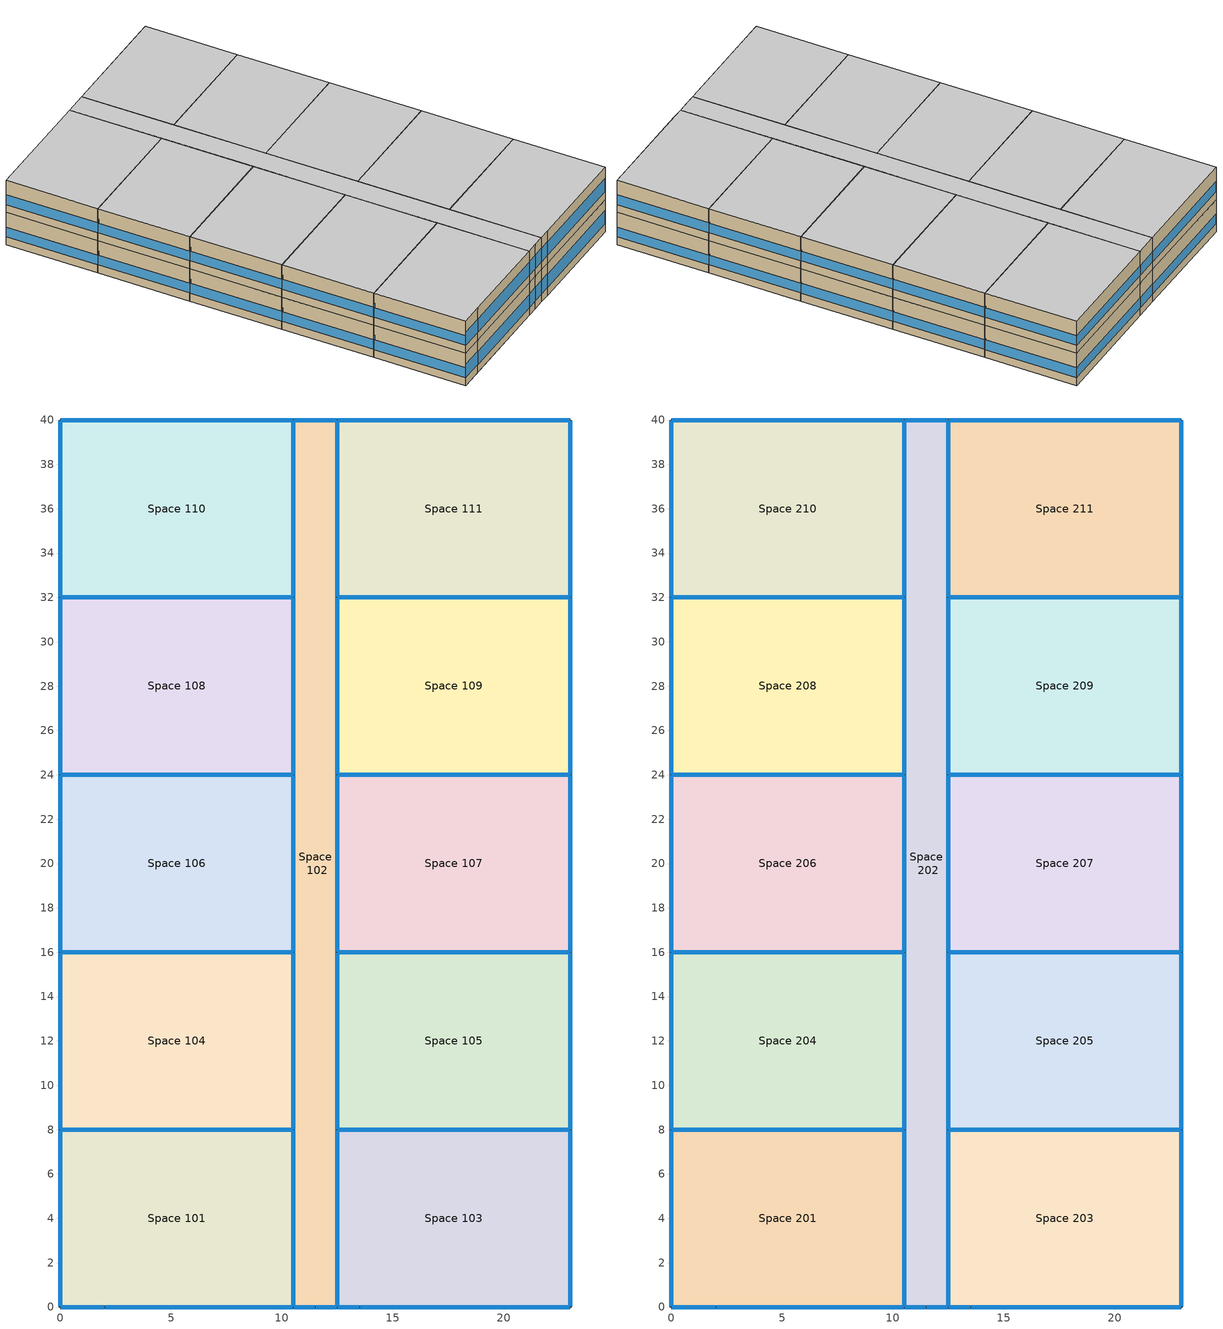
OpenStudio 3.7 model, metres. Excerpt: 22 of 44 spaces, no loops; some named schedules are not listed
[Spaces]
Space 101
 floor ground: 10.5,8 10.5,0 0,0 0,8 z0
 wall outside: 10.5,0 10.5,8 z0:3.05
 wall outside (Surface 3 c tbd): 2,0 10.5,0 z0:3.05
 wall outside (Surface 4 c tbd): 0,0 2,0 z0:3.05
 wall outside (Surface 5 c tbd): 0,8 0,0 z0:3.05
 wall outside (Surface 6 c tbd): 10.5,8 0,8 z0:3.05
 window: 10.47,8 0.03,8 / 10.5,0.03 10.5,7.97 / 0,7.97 0,0.03 z0.76:1.68; 2.03,0 10.47,0 z0.76:1.99; 0.03,0 1.97,0 z0.76:2.01
 roof outside: 10.5,0 10.5,8 0,8 0,0 z3.05
Space 102
 floor ground: 12.5,40 12.5,0 10.5,0 10.5,40 z0
 wall outside (Surface 9 c tbd): 11.5,0 12.5,0 z0:3.05
 wall outside (Surface 10 c tbd): 10.5,0 11.5,0 z0:3.05
 wall outside: 10.5,40 10.5,32 10.5,24 10.5,16 10.5,8 10.5,0 / 12.5,0 12.5,8 12.5,16 12.5,24 12.5,32 12.5,40 z0:3.05
 wall outside (Surface 16 c tbd): 12.5,40 10.5,40 z0:3.05
 window: 12.47,40 10.53,40 z0.76:1.7; 10.5,7.97 10.5,0.03 / 10.5,15.97 10.5,8.03 / 10.5,23.97 10.5,16.03 / 10.5,31.97 10.5,24.03 / 10.5,39.97 10.5,32.03 / 12.5,32.03 12.5,39.97 / 12.5,24.03 12.5,31.97 / 12.5,16.03 12.5,23.97 / 12.5,8.03 12.5,15.97 / 12.5,0.03 12.5,7.97 z0.76:1.68; 10.53,0 11.47,0 / 11.53,0 12.47,0 z0.76:2.05
 roof outside: 12.5,0 12.5,40 10.5,40 10.5,0 z3.05
Space 103
 floor ground: 23,8 23,0 12.5,0 12.5,8 z0
 wall outside (Surface 24 c tbd): 23,0 23,8 z0:3.05
 wall outside (Surface 25 c tbd): 13.5,0 23,0 z0:3.05
 wall outside (Surface 26 c tbd): 12.5,0 13.5,0 z0:3.05
 wall outside: 12.5,8 12.5,0 z0:3.05
 wall outside (Surface 28 c tbd): 23,8 12.5,8 z0:3.05
 window: 12.5,7.97 12.5,0.03 / 23,0.03 23,7.97 / 22.97,8 12.53,8 z0.76:1.68; 13.53,0 22.97,0 z0.76:1.99; 12.53,0 13.47,0 z0.76:2.05
 roof outside: 23,0 23,8 12.5,8 12.5,0 z3.05
Space 104
 floor ground: 10.5,16 10.5,8 0,8 0,16 z0
 wall outside (Surface 31 c tbd): 0,16 0,8 z0:3.05
 wall outside (Surface 32 c tbd): 10.5,16 0,16 z0:3.05
 wall outside: 10.5,8 10.5,16 z0:3.05
 wall outside (Surface 34 c tbd): 0,8 10.5,8 z0:3.05
 window: 0,15.97 0,8.03 / 10.47,16 0.03,16 / 10.5,8.03 10.5,15.97 z0.76:1.68; 0.03,8 10.47,8 z0.76:1.99
 roof outside: 10.5,8 10.5,16 0,16 0,8 z3.05
Space 105
 floor ground: 23,16 23,8 12.5,8 12.5,16 z0
 wall outside (Surface 37 c tbd): 23,8 23,16 z0:3.05
 wall outside (Surface 38 c tbd): 12.5,8 23,8 z0:3.05
 wall outside: 12.5,16 12.5,8 z0:3.05
 wall outside (Surface 40 c tbd): 23,16 12.5,16 z0:3.05
 window: 23,8.03 23,15.97 / 12.5,15.97 12.5,8.03 / 22.97,16 12.53,16 z0.76:1.68; 12.53,8 22.97,8 z0.76:1.99
 roof outside: 23,8 23,16 12.5,16 12.5,8 z3.05
Space 106
 floor ground: 10.5,24 10.5,16 0,16 0,24 z0
 wall outside (Surface 43 c tbd): 0,24 0,16 z0:3.05
 wall outside (Surface 44 c tbd): 10.5,24 0,24 z0:3.05
 wall outside: 10.5,16 10.5,24 z0:3.05
 wall outside (Surface 46 c tbd): 0,16 10.5,16 z0:3.05
 window: 0,23.97 0,16.03 / 10.5,16.03 10.5,23.97 / 10.47,24 0.03,24 z0.76:1.68; 0.03,16 10.47,16 z0.76:1.99
 roof outside: 10.5,16 10.5,24 0,24 0,16 z3.05
Space 107
 floor ground: 23,24 23,16 12.5,16 12.5,24 z0
 wall outside (Surface 49 c tbd): 23,16 23,24 z0:3.05
 wall outside (Surface 50 c tbd): 12.5,16 23,16 z0:3.05
 wall outside: 12.5,24 12.5,16 z0:3.05
 wall outside (Surface 52 c tbd): 23,24 12.5,24 z0:3.05
 window: 23,16.03 23,23.97 / 12.5,23.97 12.5,16.03 / 22.97,24 12.53,24 z0.76:1.68; 12.53,16 22.97,16 z0.76:1.99
 roof outside: 23,16 23,24 12.5,24 12.5,16 z3.05
Space 108
 floor ground: 10.5,32 10.5,24 0,24 0,32 z0
 wall outside (Surface 55 c tbd): 0,32 0,24 z0:3.05
 wall outside (Surface 56 c tbd): 10.5,32 0,32 z0:3.05
 wall outside: 10.5,24 10.5,32 z0:3.05
 wall outside (Surface 58 c tbd): 0,24 10.5,24 z0:3.05
 window: 10.5,24.03 10.5,31.97 / 0,31.97 0,24.03 / 10.47,32 0.03,32 z0.76:1.68; 0.03,24 10.47,24 z0.76:1.99
 roof outside: 10.5,24 10.5,32 0,32 0,24 z3.05
Space 109
 floor ground: 23,32 23,24 12.5,24 12.5,32 z0
 wall outside (Surface 61 c tbd): 23,24 23,32 z0:3.05
 wall outside (Surface 62 c tbd): 12.5,24 23,24 z0:3.05
 wall outside: 12.5,32 12.5,24 z0:3.05
 wall outside (Surface 64 c tbd): 23,32 12.5,32 z0:3.05
 window: 12.5,31.97 12.5,24.03 / 23,24.03 23,31.97 / 22.97,32 12.53,32 z0.76:1.68; 12.53,24 22.97,24 z0.76:1.99
 roof outside: 23,24 23,32 12.5,32 12.5,24 z3.05
Space 110
 floor ground: 10.5,40 10.5,32 0,32 0,40 z0
 wall outside (Surface 67 c tbd): 0,40 0,32 z0:3.05
 wall outside (Surface 68 c tbd): 10.5,40 0,40 z0:3.05
 wall outside: 10.5,32 10.5,40 z0:3.05
 wall outside (Surface 70 c tbd): 0,32 10.5,32 z0:3.05
 window: 0,39.97 0,32.03 / 10.47,40 0.03,40 / 10.5,32.03 10.5,39.97 z0.76:1.68; 0.03,32 10.47,32 z0.76:1.99
 roof outside: 10.5,32 10.5,40 0,40 0,32 z3.05
Space 111
 floor ground: 23,40 23,32 12.5,32 12.5,40 z0
 wall outside: 12.5,40 12.5,32 z0:3.05
 wall outside (Surface 74 c tbd): 23,40 12.5,40 z0:3.05
 wall outside (Surface 75 c tbd): 23,32 23,40 z0:3.05
 wall outside (Surface 76 c tbd): 12.5,32 23,32 z0:3.05
 window: 12.5,39.97 12.5,32.03 / 22.97,40 12.53,40 / 23,32.03 23,39.97 z0.76:1.68; 12.53,32 22.97,32 z0.76:1.99
 roof outside: 23,32 23,40 12.5,40 12.5,32 z3.05
Space 201
 floor ground: 10.5,8 10.5,0 0,0 0,8 z3.05
 wall outside: 10.5,0 10.5,8 z3.05:6.1
 wall outside (Surface 80 c tbd): 2,0 10.5,0 z3.05:6.1
 wall outside (Surface 81 c tbd): 0,0 2,0 z3.05:6.1
 wall outside (Surface 82 c tbd): 0,8 0,0 z3.05:6.1
 wall outside (Surface 83 c tbd): 10.5,8 0,8 z3.05:6.1
 window: 10.5,0.03 10.5,7.97 / 0,7.97 0,0.03 / 10.47,8 0.03,8 z3.81:4.73; 2.03,0 10.47,0 z3.81:5.04; 0.03,0 1.97,0 z3.81:5.06
 ceiling adiabatic: 10.5,0 10.5,8 0,8 0,0 z6.1
Space 202
 floor ground: 12.5,40 12.5,0 10.5,0 10.5,40 z3.05
 wall outside (Surface 86 c tbd): 11.5,0 12.5,0 z3.05:6.1
 wall outside (Surface 87 c tbd): 10.5,0 11.5,0 z3.05:6.1
 wall outside: 10.5,40 10.5,32 10.5,24 10.5,16 10.5,8 10.5,0 / 12.5,0 12.5,8 12.5,16 12.5,24 12.5,32 12.5,40 z3.05:6.1
 wall outside (Surface 93 c tbd): 12.5,40 10.5,40 z3.05:6.1
 window: 10.5,31.97 10.5,24.03 / 10.5,7.97 10.5,0.03 / 10.5,15.97 10.5,8.03 / 10.5,23.97 10.5,16.03 / 10.5,39.97 10.5,32.03 / 12.5,32.03 12.5,39.97 / 12.5,24.03 12.5,31.97 / 12.5,16.03 12.5,23.97 / 12.5,8.03 12.5,15.97 / 12.5,0.03 12.5,7.97 z3.81:4.73; 12.47,40 10.53,40 z3.81:4.75; 11.53,0 12.47,0 / 10.53,0 11.47,0 z3.81:5.09
 ceiling adiabatic: 12.5,0 12.5,40 10.5,40 10.5,0 z6.1
Space 203
 floor ground: 12.5,8 23,8 23,0 12.5,0 z3.05
 wall outside (Surface 101 c tbd): 23,0 23,8 z3.05:6.1
 wall outside (Surface 102 c tbd): 13.5,0 23,0 z3.05:6.1
 wall outside (Surface 103 c tbd): 12.5,0 13.5,0 z3.05:6.1
 wall outside: 12.5,8 12.5,0 z3.05:6.1
 wall outside (Surface 105 c tbd): 23,8 12.5,8 z3.05:6.1
 window: 22.97,8 12.53,8 / 23,0.03 23,7.97 / 12.5,7.97 12.5,0.03 z3.81:4.73; 13.53,0 22.97,0 z3.81:5.04; 12.53,0 13.47,0 z3.81:5.09
 ceiling adiabatic: 23,0 23,8 12.5,8 12.5,0 z6.1
Space 204
 floor ground: 10.5,16 10.5,8 0,8 0,16 z3.05
 wall outside (Surface 108 c tbd): 0,16 0,8 z3.05:6.1
 wall outside (Surface 109 c tbd): 10.5,16 0,16 z3.05:6.1
 wall outside: 10.5,8 10.5,16 z3.05:6.1
 wall outside (Surface 111 c tbd): 0,8 10.5,8 z3.05:6.1
 window: 0,15.97 0,8.03 / 10.47,16 0.03,16 / 10.5,8.03 10.5,15.97 z3.81:4.73; 0.03,8 10.47,8 z3.81:5.04
 ceiling adiabatic: 10.5,8 10.5,16 0,16 0,8 z6.1
Space 205
 floor ground: 23,16 23,8 12.5,8 12.5,16 z3.05
 wall outside (Surface 114 c tbd): 23,8 23,16 z3.05:6.1
 wall outside (Surface 115 c tbd): 12.5,8 23,8 z3.05:6.1
 wall outside: 12.5,16 12.5,8 z3.05:6.1
 wall outside (Surface 117 c tbd): 23,16 12.5,16 z3.05:6.1
 window: 23,8.03 23,15.97 / 12.5,15.97 12.5,8.03 / 22.97,16 12.53,16 z3.81:4.73; 12.53,8 22.97,8 z3.81:5.04
 ceiling adiabatic: 23,8 23,16 12.5,16 12.5,8 z6.1
Space 206
 floor ground: 10.5,24 10.5,16 0,16 0,24 z3.05
 wall outside (Surface 120 c tbd): 0,24 0,16 z3.05:6.1
 wall outside (Surface 121 c tbd): 10.5,24 0,24 z3.05:6.1
 wall outside: 10.5,16 10.5,24 z3.05:6.1
 wall outside (Surface 123 c tbd): 0,16 10.5,16 z3.05:6.1
 window: 0,23.97 0,16.03 / 10.47,24 0.03,24 / 10.5,16.03 10.5,23.97 z3.81:4.73; 0.03,16 10.47,16 z3.81:5.04
 ceiling adiabatic: 10.5,16 10.5,24 0,24 0,16 z6.1
Space 207
 floor ground: 23,24 23,16 12.5,16 12.5,24 z3.05
 wall outside (Surface 126 c tbd): 23,16 23,24 z3.05:6.1
 wall outside (Surface 127 c tbd): 12.5,16 23,16 z3.05:6.1
 wall outside: 12.5,24 12.5,16 z3.05:6.1
 wall outside (Surface 129 c tbd): 23,24 12.5,24 z3.05:6.1
 window: 22.97,24 12.53,24 / 23,16.03 23,23.97 / 12.5,23.97 12.5,16.03 z3.81:4.73; 12.53,16 22.97,16 z3.81:5.04
 ceiling adiabatic: 23,16 23,24 12.5,24 12.5,16 z6.1
Space 208
 floor ground: 10.5,32 10.5,24 0,24 0,32 z3.05
 wall outside (Surface 132 c tbd): 0,32 0,24 z3.05:6.1
 wall outside (Surface 133 c tbd): 10.5,32 0,32 z3.05:6.1
 wall outside: 10.5,24 10.5,32 z3.05:6.1
 wall outside (Surface 135 c tbd): 0,24 10.5,24 z3.05:6.1
 window: 0,31.97 0,24.03 / 10.47,32 0.03,32 / 10.5,24.03 10.5,31.97 z3.81:4.73; 0.03,24 10.47,24 z3.81:5.04
 ceiling adiabatic: 10.5,24 10.5,32 0,32 0,24 z6.1
Space 209
 floor ground: 23,32 23,24 12.5,24 12.5,32 z3.05
 wall outside (Surface 138 c tbd): 23,24 23,32 z3.05:6.1
 wall outside (Surface 139 c tbd): 12.5,24 23,24 z3.05:6.1
 wall outside: 12.5,32 12.5,24 z3.05:6.1
 wall outside (Surface 141 c tbd): 23,32 12.5,32 z3.05:6.1
 window: 12.5,31.97 12.5,24.03 / 23,24.03 23,31.97 / 22.97,32 12.53,32 z3.81:4.73; 12.53,24 22.97,24 z3.81:5.04
 ceiling adiabatic: 23,24 23,32 12.5,32 12.5,24 z6.1
Space 210
 floor ground: 10.5,40 10.5,32 0,32 0,40 z3.05
 wall outside (Surface 144 c tbd): 0,40 0,32 z3.05:6.1
 wall outside (Surface 145 c tbd): 10.5,40 0,40 z3.05:6.1
 wall outside: 10.5,32 10.5,40 z3.05:6.1
 wall outside (Surface 147 c tbd): 0,32 10.5,32 z3.05:6.1
 window: 10.5,32.03 10.5,39.97 / 0,39.97 0,32.03 / 10.47,40 0.03,40 z3.81:4.73; 0.03,32 10.47,32 z3.81:5.04
 ceiling adiabatic: 10.5,32 10.5,40 0,40 0,32 z6.1
Space 211
 floor ground: 23,40 23,32 12.5,32 12.5,40 z3.05
 wall outside: 12.5,40 12.5,32 z3.05:6.1
 wall outside (Surface 151 c tbd): 23,40 12.5,40 z3.05:6.1
 wall outside (Surface 152 c tbd): 23,32 23,40 z3.05:6.1
 wall outside (Surface 153 c tbd): 12.5,32 23,32 z3.05:6.1
 window: 12.5,39.97 12.5,32.03 / 22.97,40 12.53,40 / 23,32.03 23,39.97 z3.81:4.73; 12.53,32 22.97,32 z3.81:5.04
 ceiling adiabatic: 23,32 23,40 12.5,40 12.5,32 z6.1
[ClimateZones]
Climate Zone Institution Name 1=ASHRAE; Climate Zone Document Name 1=ANSI/ASHRAE Standard 169; Climate Zone Document Year 1=2006; Climate Zone Value 1=6A; Climate Zone Institution Name 2=CEC; Climate Zone Document Name 2=California Climate Zone Descriptions; Climate Zone Document Year 2=1995
[Building]
Building 1
[Site]
Montreal Int'l: Latitude {deg}=45.47; Longitude {deg}=-73.75; Time Zone {hr}=-5; Elevation {m}=36
[SizingPeriod:DesignDay] Barometric Pressure {Pa}=100893; Rain Indicator=No; Snow Indicator=No; Day of Month=21; Daylight Saving Time Indicator=No; Dry-Bulb Temperature Range Modifier Type=DefaultMultipliers
Name | Maximum Dry-Bulb Temperature {C} | Daily Dry-Bulb Temperature Range {deltaC} | Wind Speed {m/s} | Wind Direction {deg} | Sky Clearness | Month | Day Type | Humidity Condition Type | Wetbulb or DewPoint at Maximum Dry-Bulb {C} | Solar Model Indicator | ASHRAE Clear Sky Optical Depth for Beam Irradiance | ASHRAE Clear Sky Optical Depth for Diffuse Irradiance
Montreal Int'l Ann Htg 99.6% Condns DB | -23.7 | 0 | 3.9 | 260 | 0 | 1 | WinterDesignDay | Wetbulb | -23.7 | ASHRAEClearSky
Montreal Int'l Ann Hum_n 99.6% Condns DP=>MCDB | -23 | 0 | 3.9 | 260 | 0 | 1 | WinterDesignDay | Dewpoint | -30.5 | ASHRAEClearSky
Montreal Int'l Ann Htg Wind 99.6% Condns WS=>MCDB | -5.3 | 0 | 12.9 | 260 | 0 | 1 | WinterDesignDay | Wetbulb | -5.3 | ASHRAEClearSky
Montreal Int'l Ann Clg .4% Condns DB=>MWB | 30 | 9.3 | 4.9 | 220 |  | 7 | SummerDesignDay | Wetbulb | 22.1 | ASHRAETau | 0.465 | 1.966
[Material] Thermal Absorptance=0.9
Name | Roughness | Thickness {m} | Conductivity {W/m-K} | Density {kg/m3} | Specific Heat {J/kg-K} | Solar Absorptance | Visible Absorptance
G05 25mm wood 1 | MediumSmooth | 0.0254 | 0.15 | 608 | 1630 | 0.5 | 0.5
4 in. Normalweight Concrete Floor 2 | MediumRough | 0.1016 | 2.31 | 2322 | 832 | 0.7 | 0.7
1IN Stucco 4 | Smooth | 0.0253 | 0.691337 | 1858 | 836.46 | 0.7 | 0.92
8IN CONCRETE HW RefBldg 2 | Rough | 0.2032 | 1.31012 | 2240.01 | 836.26 | 0.7 | 0.7
1/2IN Gypsum 2 | Smooth | 0.0127 | 0.159893 | 784.902 | 829.465 | 0.4 | 0.4
Roof Membrane 1 | VeryRough | 0.0095 | 0.16 | 1121.29 | 1460 | 0.7 | 0.7
Metal Roof Surface 2; F08 Metal surface 1 | Smooth | 0.0008 | 45.28 | 7824 | 500 | 0.7 | 0.7
100mm Normalweight concrete floor | MediumRough | 0.1016 | 2.31045 | 2322 | 832.557 | 0.7 | 0.7
G01 13mm gypsum board | Smooth | 0.0127 | 0.160031 | 800.001 | 1090.73 | 0.7 | 0.5
Generic HW Concrete | MediumRough | 0.2 | 1.95 | 2240 | 900 | 0.8 | 0.8
Generic LW Concrete | MediumRough | 0.1 | 0.53 | 1280 | 840 | 0.8 | 0.8
Generic Ceiling Air Gap | Smooth | 0.1 | 0.556 | 1.28 | 1000 | 0.7 | 0.7
Generic Acoustic Tile | MediumSmooth | 0.02 | 0.06 | 368 | 590 | 0.2 | 0.2
[Material:NoMass] Thermal Absorptance=0.9; Solar Absorptance=0.7
Name | Roughness | Thermal Resistance {m2-K/W} | Visible Absorptance
Typical Carpet Pad 4; CP02 CARPET PAD 1 | Smooth | 0.21648 | 0.8
Typical Insulation-R5 GBC | MediumSmooth | 0.65 | 0.7
Typical Insulation U=0.276 | Smooth | 3.62 | 0.7
Typical Insulation U=0.459 | Smooth | 2.17 | 0.7
Typical Insulation R-2.17 1 | Smooth | 0.381975 | 0.7
Surface 10 m tbd; Surface 26 m tbd; Surface 9 m tbd | MediumSmooth | 0.378862 | 0.7
Surface 101 m tbd; Surface 144 m tbd; Surface 152 m tbd; Surface 82 m tbd | MediumSmooth | 0.514832 | 0.7
Surface 102 m tbd | MediumSmooth | 0.497998 | 0.7
Surface 103 m tbd; Surface 86 m tbd; Surface 87 m tbd | MediumSmooth | 0.417811 | 0.7
Surface 105 m tbd; Surface 109 m tbd; Surface 117 m tbd; Surface 121 m tbd; Surface 129 m tbd; Surface 133 m tbd; Surface 141 m tbd; Surface 28 m tbd; Surface 32 m tbd; Surface 40 m tbd; Surface 44 m tbd; Surface 52 m tbd; Surface 56 m tbd; Surface 6 m tbd; Surface 64 m tbd; Surface 83 m tbd | MediumSmooth | 0.587644 | 0.7
Surface 108 m tbd; Surface 114 m tbd; Surface 120 m tbd; Surface 126 m tbd; Surface 132 m tbd; Surface 138 m tbd | MediumSmooth | 0.525707 | 0.7
Surface 111 m tbd; Surface 115 m tbd; Surface 123 m tbd; Surface 127 m tbd; Surface 135 m tbd; Surface 139 m tbd; Surface 147 m tbd; Surface 153 m tbd; Surface 34 m tbd; Surface 38 m tbd; Surface 46 m tbd; Surface 50 m tbd; Surface 58 m tbd; Surface 62 m tbd; Surface 70 m tbd; Surface 76 m tbd | MediumSmooth | 0.574661 | 0.7
Surface 145 m tbd; Surface 151 m tbd | MediumSmooth | 0.519675 | 0.7
Surface 16 m tbd | MediumSmooth | 0.449836 | 0.7
Surface 24 m tbd; Surface 5 m tbd; Surface 67 m tbd; Surface 75 m tbd | MediumSmooth | 0.464405 | 0.7
Surface 25 m tbd | MediumSmooth | 0.443635 | 0.7
Surface 3 m tbd | MediumSmooth | 0.450403 | 0.7
Surface 31 m tbd; Surface 37 m tbd; Surface 43 m tbd; Surface 49 m tbd; Surface 55 m tbd; Surface 61 m tbd | MediumSmooth | 0.473235 | 0.7
Surface 4 m tbd | MediumSmooth | 0.386925 | 0.7
Surface 68 m tbd; Surface 74 m tbd | MediumSmooth | 0.468342 | 0.7
Surface 80 m tbd | MediumSmooth | 0.506542 | 0.7
Surface 81 m tbd | MediumSmooth | 0.427639 | 0.7
Surface 93 m tbd | MediumSmooth | 0.496988 | 0.7
[DefaultConstructionSet]
Zone 19802010 6A: Default Exterior Surface Constructions=Default Surface Constructions 1688; Default Interior Surface Constructions=Default Surface Constructions 1689; Default Ground Contact Surface Constructions=Default Surface Constructions 1690; Default Exterior SubSurface Constructions=Default Sub Surface Constructions 1124; Default Interior SubSurface Constructions=Default Sub Surface Constructions 1125; Interior Partition Construction=Typical Interior Partition 4; Site Shading Construction=Generic Interior Floor; Adiabatic Surface Construction=Generic Interior Floor 1
[DefaultSurfaceConstructions]
Name | Floor Construction | Wall Construction | Roof Ceiling Construction
Default Surface Constructions 1688 | Typical Insulated Exterior Mass Floor 1 | Typical Insulated Exterior Mass Wall-R7 GBC | Typical IEAD Roof 19802010 6A
Default Surface Constructions 1689 | Typical Interior Floor | Typical Interior Wall | Typical Interior Ceiling
Default Surface Constructions 1690 | Generic Ground Slab 6A 19802010 | Generic Ground Slab 6A 19802010 | Generic Interior Ceiling
[DefaultSubSurfaceConstructions]
Name | Fixed Window Construction | Operable Window Construction | Door Construction | Glass Door Construction | Overhead Door Construction | Tubular Daylight Dome Construction | Tubular Daylight Diffuser Construction
Default Sub Surface Constructions 1124 | Customized Fenestration: u=3.08 | Customized Fenestration: u=3.08 | Typical Insulated Metal Door 2 | U 0.88 SHGC 0.16 Sgl Ref-A-L Clr 6mm 1 | Typical Overhead Door 1 | Typical Interior Window | Typical Interior Window
Default Sub Surface Constructions 1125 | Typical Interior Window | Typical Interior Window | Typical Interior Door 4
[Construction]
Typical Interior Partition 4; Typical Interior Door 4: G05 25mm wood 1
Typical Insulated Exterior Mass Floor 1: 4 in. Normalweight Concrete Floor 2, Typical Carpet Pad 4
Typical Insulated Exterior Mass Wall-R7 GBC: 1IN Stucco 4, 8IN CONCRETE HW RefBldg 2, Typical Insulation-R5 GBC, 1/2IN Gypsum 2
Typical IEAD Roof 19802010 6A: Roof Membrane 1, Typical Insulation U=0.276, Metal Roof Surface 2
Typical Interior Floor: 100mm Normalweight concrete floor, CP02 CARPET PAD 1
Typical Interior Wall: G01 13mm gypsum board, G01 13mm gypsum board
Typical Interior Ceiling: CP02 CARPET PAD 1, 100mm Normalweight concrete floor
Generic Ground Slab 6A 19802010: Typical Insulation U=0.459, Generic HW Concrete
Customized Fenestration: u=3.08: Fenestration U=3.08 0.66
Typical Insulated Metal Door 2: F08 Metal surface 1, Typical Insulation R-2.17 1
U 0.88 SHGC 0.16 Sgl Ref-A-L Clr 6mm 1: REF A CLEAR LO 6MM 1
Typical Overhead Door 1: Typical Insulation R-2.17 1
Typical Interior Window: Clear 3mm 1
Generic Interior Ceiling: Generic LW Concrete, Generic Ceiling Air Gap, Generic Acoustic Tile
Generic Interior Floor; Generic Interior Floor 1: Generic Acoustic Tile, Generic Ceiling Air Gap, Generic LW Concrete
Surface 10 c tbd: 1IN Stucco 4, 8IN CONCRETE HW RefBldg 2, Surface 10 m tbd, 1/2IN Gypsum 2
Surface 101 c tbd: 1IN Stucco 4, 8IN CONCRETE HW RefBldg 2, Surface 101 m tbd, 1/2IN Gypsum 2
Surface 102 c tbd: 1IN Stucco 4, 8IN CONCRETE HW RefBldg 2, Surface 102 m tbd, 1/2IN Gypsum 2
Surface 103 c tbd: 1IN Stucco 4, 8IN CONCRETE HW RefBldg 2, Surface 103 m tbd, 1/2IN Gypsum 2
Surface 105 c tbd: 1IN Stucco 4, 8IN CONCRETE HW RefBldg 2, Surface 105 m tbd, 1/2IN Gypsum 2
Surface 108 c tbd: 1IN Stucco 4, 8IN CONCRETE HW RefBldg 2, Surface 108 m tbd, 1/2IN Gypsum 2
Surface 109 c tbd: 1IN Stucco 4, 8IN CONCRETE HW RefBldg 2, Surface 109 m tbd, 1/2IN Gypsum 2
Surface 111 c tbd: 1IN Stucco 4, 8IN CONCRETE HW RefBldg 2, Surface 111 m tbd, 1/2IN Gypsum 2
Surface 114 c tbd: 1IN Stucco 4, 8IN CONCRETE HW RefBldg 2, Surface 114 m tbd, 1/2IN Gypsum 2
Surface 115 c tbd: 1IN Stucco 4, 8IN CONCRETE HW RefBldg 2, Surface 115 m tbd, 1/2IN Gypsum 2
Surface 117 c tbd: 1IN Stucco 4, 8IN CONCRETE HW RefBldg 2, Surface 117 m tbd, 1/2IN Gypsum 2
Surface 120 c tbd: 1IN Stucco 4, 8IN CONCRETE HW RefBldg 2, Surface 120 m tbd, 1/2IN Gypsum 2
Surface 121 c tbd: 1IN Stucco 4, 8IN CONCRETE HW RefBldg 2, Surface 121 m tbd, 1/2IN Gypsum 2
Surface 123 c tbd: 1IN Stucco 4, 8IN CONCRETE HW RefBldg 2, Surface 123 m tbd, 1/2IN Gypsum 2
Surface 126 c tbd: 1IN Stucco 4, 8IN CONCRETE HW RefBldg 2, Surface 126 m tbd, 1/2IN Gypsum 2
Surface 127 c tbd: 1IN Stucco 4, 8IN CONCRETE HW RefBldg 2, Surface 127 m tbd, 1/2IN Gypsum 2
Surface 129 c tbd: 1IN Stucco 4, 8IN CONCRETE HW RefBldg 2, Surface 129 m tbd, 1/2IN Gypsum 2
Surface 132 c tbd: 1IN Stucco 4, 8IN CONCRETE HW RefBldg 2, Surface 132 m tbd, 1/2IN Gypsum 2
Surface 133 c tbd: 1IN Stucco 4, 8IN CONCRETE HW RefBldg 2, Surface 133 m tbd, 1/2IN Gypsum 2
Surface 135 c tbd: 1IN Stucco 4, 8IN CONCRETE HW RefBldg 2, Surface 135 m tbd, 1/2IN Gypsum 2
Surface 138 c tbd: 1IN Stucco 4, 8IN CONCRETE HW RefBldg 2, Surface 138 m tbd, 1/2IN Gypsum 2
Surface 139 c tbd: 1IN Stucco 4, 8IN CONCRETE HW RefBldg 2, Surface 139 m tbd, 1/2IN Gypsum 2
Surface 141 c tbd: 1IN Stucco 4, 8IN CONCRETE HW RefBldg 2, Surface 141 m tbd, 1/2IN Gypsum 2
Surface 144 c tbd: 1IN Stucco 4, 8IN CONCRETE HW RefBldg 2, Surface 144 m tbd, 1/2IN Gypsum 2
Surface 145 c tbd: 1IN Stucco 4, 8IN CONCRETE HW RefBldg 2, Surface 145 m tbd, 1/2IN Gypsum 2
Surface 147 c tbd: 1IN Stucco 4, 8IN CONCRETE HW RefBldg 2, Surface 147 m tbd, 1/2IN Gypsum 2
Surface 151 c tbd: 1IN Stucco 4, 8IN CONCRETE HW RefBldg 2, Surface 151 m tbd, 1/2IN Gypsum 2
Surface 152 c tbd: 1IN Stucco 4, 8IN CONCRETE HW RefBldg 2, Surface 152 m tbd, 1/2IN Gypsum 2
Surface 153 c tbd: 1IN Stucco 4, 8IN CONCRETE HW RefBldg 2, Surface 153 m tbd, 1/2IN Gypsum 2
Surface 16 c tbd: 1IN Stucco 4, 8IN CONCRETE HW RefBldg 2, Surface 16 m tbd, 1/2IN Gypsum 2
Surface 24 c tbd: 1IN Stucco 4, 8IN CONCRETE HW RefBldg 2, Surface 24 m tbd, 1/2IN Gypsum 2
Surface 25 c tbd: 1IN Stucco 4, 8IN CONCRETE HW RefBldg 2, Surface 25 m tbd, 1/2IN Gypsum 2
Surface 26 c tbd: 1IN Stucco 4, 8IN CONCRETE HW RefBldg 2, Surface 26 m tbd, 1/2IN Gypsum 2
Surface 28 c tbd: 1IN Stucco 4, 8IN CONCRETE HW RefBldg 2, Surface 28 m tbd, 1/2IN Gypsum 2
Surface 3 c tbd: 1IN Stucco 4, 8IN CONCRETE HW RefBldg 2, Surface 3 m tbd, 1/2IN Gypsum 2
Surface 31 c tbd: 1IN Stucco 4, 8IN CONCRETE HW RefBldg 2, Surface 31 m tbd, 1/2IN Gypsum 2
Surface 32 c tbd: 1IN Stucco 4, 8IN CONCRETE HW RefBldg 2, Surface 32 m tbd, 1/2IN Gypsum 2
Surface 34 c tbd: 1IN Stucco 4, 8IN CONCRETE HW RefBldg 2, Surface 34 m tbd, 1/2IN Gypsum 2
Surface 37 c tbd: 1IN Stucco 4, 8IN CONCRETE HW RefBldg 2, Surface 37 m tbd, 1/2IN Gypsum 2
Surface 38 c tbd: 1IN Stucco 4, 8IN CONCRETE HW RefBldg 2, Surface 38 m tbd, 1/2IN Gypsum 2
Surface 4 c tbd: 1IN Stucco 4, 8IN CONCRETE HW RefBldg 2, Surface 4 m tbd, 1/2IN Gypsum 2
Surface 40 c tbd: 1IN Stucco 4, 8IN CONCRETE HW RefBldg 2, Surface 40 m tbd, 1/2IN Gypsum 2
Surface 43 c tbd: 1IN Stucco 4, 8IN CONCRETE HW RefBldg 2, Surface 43 m tbd, 1/2IN Gypsum 2
Surface 44 c tbd: 1IN Stucco 4, 8IN CONCRETE HW RefBldg 2, Surface 44 m tbd, 1/2IN Gypsum 2
Surface 46 c tbd: 1IN Stucco 4, 8IN CONCRETE HW RefBldg 2, Surface 46 m tbd, 1/2IN Gypsum 2
Surface 49 c tbd: 1IN Stucco 4, 8IN CONCRETE HW RefBldg 2, Surface 49 m tbd, 1/2IN Gypsum 2
Surface 5 c tbd: 1IN Stucco 4, 8IN CONCRETE HW RefBldg 2, Surface 5 m tbd, 1/2IN Gypsum 2
Surface 50 c tbd: 1IN Stucco 4, 8IN CONCRETE HW RefBldg 2, Surface 50 m tbd, 1/2IN Gypsum 2
Surface 52 c tbd: 1IN Stucco 4, 8IN CONCRETE HW RefBldg 2, Surface 52 m tbd, 1/2IN Gypsum 2
Surface 55 c tbd: 1IN Stucco 4, 8IN CONCRETE HW RefBldg 2, Surface 55 m tbd, 1/2IN Gypsum 2
Surface 56 c tbd: 1IN Stucco 4, 8IN CONCRETE HW RefBldg 2, Surface 56 m tbd, 1/2IN Gypsum 2
Surface 58 c tbd: 1IN Stucco 4, 8IN CONCRETE HW RefBldg 2, Surface 58 m tbd, 1/2IN Gypsum 2
Surface 6 c tbd: 1IN Stucco 4, 8IN CONCRETE HW RefBldg 2, Surface 6 m tbd, 1/2IN Gypsum 2
Surface 61 c tbd: 1IN Stucco 4, 8IN CONCRETE HW RefBldg 2, Surface 61 m tbd, 1/2IN Gypsum 2
Surface 62 c tbd: 1IN Stucco 4, 8IN CONCRETE HW RefBldg 2, Surface 62 m tbd, 1/2IN Gypsum 2
Surface 64 c tbd: 1IN Stucco 4, 8IN CONCRETE HW RefBldg 2, Surface 64 m tbd, 1/2IN Gypsum 2
Surface 67 c tbd: 1IN Stucco 4, 8IN CONCRETE HW RefBldg 2, Surface 67 m tbd, 1/2IN Gypsum 2
Surface 68 c tbd: 1IN Stucco 4, 8IN CONCRETE HW RefBldg 2, Surface 68 m tbd, 1/2IN Gypsum 2
Surface 70 c tbd: 1IN Stucco 4, 8IN CONCRETE HW RefBldg 2, Surface 70 m tbd, 1/2IN Gypsum 2
Surface 74 c tbd: 1IN Stucco 4, 8IN CONCRETE HW RefBldg 2, Surface 74 m tbd, 1/2IN Gypsum 2
Surface 75 c tbd: 1IN Stucco 4, 8IN CONCRETE HW RefBldg 2, Surface 75 m tbd, 1/2IN Gypsum 2
Surface 76 c tbd: 1IN Stucco 4, 8IN CONCRETE HW RefBldg 2, Surface 76 m tbd, 1/2IN Gypsum 2
Surface 80 c tbd: 1IN Stucco 4, 8IN CONCRETE HW RefBldg 2, Surface 80 m tbd, 1/2IN Gypsum 2
Surface 81 c tbd: 1IN Stucco 4, 8IN CONCRETE HW RefBldg 2, Surface 81 m tbd, 1/2IN Gypsum 2
Surface 82 c tbd: 1IN Stucco 4, 8IN CONCRETE HW RefBldg 2, Surface 82 m tbd, 1/2IN Gypsum 2
Surface 83 c tbd: 1IN Stucco 4, 8IN CONCRETE HW RefBldg 2, Surface 83 m tbd, 1/2IN Gypsum 2
Surface 86 c tbd: 1IN Stucco 4, 8IN CONCRETE HW RefBldg 2, Surface 86 m tbd, 1/2IN Gypsum 2
Surface 87 c tbd: 1IN Stucco 4, 8IN CONCRETE HW RefBldg 2, Surface 87 m tbd, 1/2IN Gypsum 2
Surface 9 c tbd: 1IN Stucco 4, 8IN CONCRETE HW RefBldg 2, Surface 9 m tbd, 1/2IN Gypsum 2
Surface 93 c tbd: 1IN Stucco 4, 8IN CONCRETE HW RefBldg 2, Surface 93 m tbd, 1/2IN Gypsum 2
[WindowMaterial:SimpleGlazingSystem]
Fenestration U=3.08 0.66: U-Factor {W/m2-K}=3.08; Solar Heat Gain Coefficient=0.66; Visible Transmittance=0.21
[WindowMaterial:Glazing] Optical Data Type=SpectralAverage; Infrared Transmittance at Normal Incidence=0; Front Side Infrared Hemispherical Emissivity=0.84; Conductivity {W/m-K}=0.9; Dirt Correction Factor for Solar and Visible Transmittance=1; Solar Diffusing=No
Name | Thickness {m} | Solar Transmittance at Normal Incidence | Front Side Solar Reflectance at Normal Incidence | Back Side Solar Reflectance at Normal Incidence | Visible Transmittance at Normal Incidence | Front Side Visible Reflectance at Normal Incidence | Back Side Visible Reflectance at Normal Incidence | Back Side Infrared Hemispherical Emissivity
REF A CLEAR LO 6MM 1 | 0.006 | 0.066 | 0.341 | 0.493 | 0.08 | 0.41 | 0.37 | 0.4
Clear 3mm 1 | 0.003 | 0.837 | 0.075 | 0.075 | 0.898 | 0.081 | 0.081 | 0.84
[ThermostatSetpoint:DualSetpoint] Heating Setpoint Temperature Schedule=NECB-G-Thermostat Setpoint-Heating; Cooling Setpoint Temperature Schedule=NECB-G-Thermostat Setpoint-Cooling
Thermostat Setpoint Dual Setpoint 1; Thermostat Setpoint Dual Setpoint 2; Thermostat Setpoint Dual Setpoint 3; Thermostat Setpoint Dual Setpoint 4; Thermostat Setpoint Dual Setpoint 6; Thermostat Setpoint Dual Setpoint 7; Thermostat Setpoint Dual Setpoint 9; Thermostat Setpoint Dual Setpoint 28; Thermostat Setpoint Dual Setpoint 29; Thermostat Setpoint Dual Setpoint 30; Thermostat Setpoint Dual Setpoint 31; Thermostat Setpoint Dual Setpoint 32; Thermostat Setpoint Dual Setpoint 33; Thermostat Setpoint Dual Setpoint 35; Thermostat Setpoint Dual Setpoint 36; Thermostat Setpoint Dual Setpoint 37; Thermostat Setpoint Dual Setpoint 38; Thermostat Setpoint Dual Setpoint 39; Thermostat Setpoint Dual Setpoint 40; Thermostat Setpoint Dual Setpoint 41; Thermostat Setpoint Dual Setpoint 43; Thermostat Setpoint Dual Setpoint 44
[DesignSpecification:OutdoorAir]
MidriseApartment Apartment Ventilation: Outdoor Air Method=Sum; Outdoor Air Flow per Person {m3/s-person}=0.003
[BuildingStory] Nominal Floor to Floor Height {m}=3.048
Name | Nominal Z Coordinate {m}
Building Story 1 | 0
Building Story 2 | 3.048
[Space]
Name | Space Type | Building Story | Thermal Zone
Space 101 | MURB small 1 | Building Story 1 | Thermal Zone 2
Space 102 | MURB lobby | Building Story 1 | Thermal Zone 3
Space 103 | MURB small 1 | Building Story 1 | Thermal Zone 4
Space 104 | MURB small 1 | Building Story 1 | Thermal Zone 5
Space 105 | MURB small 1 | Building Story 1 | Thermal Zone 10
Space 106 | MURB small 1 | Building Story 1 | Thermal Zone 11
Space 107 | MURB small 1 | Building Story 1 | Thermal Zone 9
Space 108 | MURB small 1 | Building Story 1 | Thermal Zone 1
Space 109 | MURB small 1 | Building Story 1 | Thermal Zone 8
Space 110 | MURB small 1 | Building Story 1 | Thermal Zone 14
Space 111 | MURB small 1 | Building Story 1 | Thermal Zone 15
Space 201 | MURB small 1 | Building Story 2 | Thermal Zone 16
Space 202 | MURB lobby | Building Story 2 | Thermal Zone 7
Space 203 | MURB small 1 | Building Story 2 | Thermal Zone 19
Space 204 | MURB small 1 | Building Story 2 | Thermal Zone 18
Space 205 | MURB small 1 | Building Story 2 | Thermal Zone 20
Space 206 | MURB small 1 | Building Story 2 | Thermal Zone 13
Space 207 | MURB small 1 | Building Story 2 | Thermal Zone 21
Space 208 | MURB small 1 | Building Story 2 | Thermal Zone 24
Space 209 | MURB small 1 | Building Story 2 | Thermal Zone 25
Space 210 | MURB small 1 | Building Story 2 | Thermal Zone 27
Space 211 | MURB small 1 | Building Story 2 | Thermal Zone 12
[ThermalZone] Use Ideal Air Loads=No
Name | Thermostat
Thermal Zone 1 | Thermostat Setpoint Dual Setpoint 1
Thermal Zone 2 | Thermostat Setpoint Dual Setpoint 29
Thermal Zone 3 | Thermostat Setpoint Dual Setpoint 35
Thermal Zone 4 | Thermostat Setpoint Dual Setpoint 28
Thermal Zone 5 | Thermostat Setpoint Dual Setpoint 31
Thermal Zone 7 | Thermostat Setpoint Dual Setpoint 32
Thermal Zone 8 | Thermostat Setpoint Dual Setpoint 30
Thermal Zone 9 | Thermostat Setpoint Dual Setpoint 33
Thermal Zone 10 | Thermostat Setpoint Dual Setpoint 43
Thermal Zone 11 | Thermostat Setpoint Dual Setpoint 39
Thermal Zone 12 | Thermostat Setpoint Dual Setpoint 41
Thermal Zone 13 | Thermostat Setpoint Dual Setpoint 38
Thermal Zone 14 | Thermostat Setpoint Dual Setpoint 40
Thermal Zone 15 | Thermostat Setpoint Dual Setpoint 44
Thermal Zone 16 | Thermostat Setpoint Dual Setpoint 36
Thermal Zone 18 | Thermostat Setpoint Dual Setpoint 37
Thermal Zone 19 | Thermostat Setpoint Dual Setpoint 7
Thermal Zone 20 | Thermostat Setpoint Dual Setpoint 9
Thermal Zone 21 | Thermostat Setpoint Dual Setpoint 6
Thermal Zone 24 | Thermostat Setpoint Dual Setpoint 4
Thermal Zone 25 | Thermostat Setpoint Dual Setpoint 2
Thermal Zone 27 | Thermostat Setpoint Dual Setpoint 3
[DefaultScheduleSet]
Name | Lighting Schedule | Electric Equipment Schedule | Infiltration Schedule | Number of People Schedule | People Activity Level Schedule | Hot Water Equipment Schedule
MidriseApartment Corridor Schedule Set 1 | MidriseApartment Corridor Light 2 | ApartmentMidRise BLDG_ELEVATORS Pre2004 | MidriseApartment Infil 3
MidriseApartment Apartment Schedule Set 3 |  | MURB Appliances and lighting | MidriseApartment Infil 5 | MidriseApartment Apartment Occ 3 | MidriseApartment Activity 3 | MURB hot water equipment schedule
[People:Definition]
MidriseApartment Apartment People Definition: Number of People Calculation Method=People/Area; People per Space Floor Area {person/m2}=0.0283091; Fraction Radiant=0.3
[ElectricEquipment:Definition]
MidriseApartment Apartment Elec Equip Definition: Design Level Calculation Method=Watts/Area; Watts per Space Floor Area {W/m2}=8.15; Fraction Latent=0; Fraction Radiant=0.5; Fraction Lost=0
[SpaceType] Default Construction Set=Zone 19802010 6A; Design Specification Outdoor Air Object=MidriseApartment Apartment Ventilation
Name | Default Schedule Set
MURB lobby | MidriseApartment Corridor Schedule Set 1
MURB small 1 | MidriseApartment Apartment Schedule Set 3
[People]
People 3: People Definition=MidriseApartment Apartment People Definition; Space or SpaceType=MURB small 1; Multiplier=1
[ElectricEquipment]
Electric Equipment 3: Electric Equipment Definition=MidriseApartment Apartment Elec Equip Definition; Space or SpaceType=MURB small 1
[ZoneVentilation:WindandStackOpenArea] Opening Area Fraction Schedule=Default 0.5 Open Fractional Schedule; Opening Effectiveness=autocalculate; Discharge Coefficient for Opening=autocalculate; Minimum Indoor Temperature {C}=21.67; Maximum Indoor Temperature {C}=40; Delta Temperature {deltaC}=3; Minimum Outdoor Temperature {C}=18.3333; Maximum Outdoor Temperature {C}=25.5556; Maximum Wind Speed {m/s}=5.4
Name | Opening Area {m2} | Effective Angle {deg} | Height Difference {m}
Sub Surface 187_WindandStackOpenArea; Sub Surface 157_WindandStackOpenArea; Sub Surface 30_WindandStackOpenArea; Sub Surface 46_WindandStackOpenArea; Sub Surface 4_WindandStackOpenArea; Sub Surface 7_WindandStackOpenArea; Sub Surface 17_WindandStackOpenArea; Sub Surface 10_WindandStackOpenArea; Sub Surface 11_WindandStackOpenArea; Sub Surface 16_WindandStackOpenArea; Sub Surface 12_WindandStackOpenArea; Sub Surface 14_WindandStackOpenArea; Sub Surface 15_WindandStackOpenArea; Sub Surface 19_WindandStackOpenArea; Sub Surface 25_WindandStackOpenArea; Sub Surface 33_WindandStackOpenArea; Sub Surface 213_WindandStackOpenArea; Sub Surface 159_WindandStackOpenArea; Sub Surface 40_WindandStackOpenArea; Sub Surface 49_WindandStackOpenArea; Sub Surface 53_WindandStackOpenArea; Sub Surface 63_WindandStackOpenArea; Sub Surface 68_WindandStackOpenArea; Sub Surface 67_WindandStackOpenArea; Sub Surface 69_WindandStackOpenArea; Sub Surface 70_WindandStackOpenArea; Sub Surface 81_WindandStackOpenArea; Sub Surface 82_WindandStackOpenArea; Sub Surface 88_WindandStackOpenArea; Sub Surface 90_WindandStackOpenArea; Sub Surface 95_WindandStackOpenArea; Sub Surface 97_WindandStackOpenArea; Sub Surface 144_WindandStackOpenArea; Sub Surface 104_WindandStackOpenArea; Sub Surface 107_WindandStackOpenArea; Sub Surface 114_WindandStackOpenArea; Sub Surface 116_WindandStackOpenArea; Sub Surface 124_WindandStackOpenArea; Sub Surface 121_WindandStackOpenArea; Sub Surface 128_WindandStackOpenArea; Sub Surface 135_WindandStackOpenArea; Sub Surface 136_WindandStackOpenArea; Sub Surface 146_WindandStackOpenArea; Sub Surface 151_WindandStackOpenArea; Sub Surface 153_WindandStackOpenArea; Sub Surface 156_WindandStackOpenArea; Sub Surface 158_WindandStackOpenArea; Sub Surface 204_WindandStackOpenArea; Sub Surface 169_WindandStackOpenArea; Sub Surface 173_WindandStackOpenArea; Sub Surface 175_WindandStackOpenArea; Sub Surface 179_WindandStackOpenArea; Sub Surface 183_WindandStackOpenArea; Sub Surface 190_WindandStackOpenArea; Sub Surface 191_WindandStackOpenArea; Sub Surface 192_WindandStackOpenArea; Sub Surface 193_WindandStackOpenArea; Sub Surface 202_WindandStackOpenArea; Sub Surface 209_WindandStackOpenArea; Sub Surface 220_WindandStackOpenArea | 7.3152 | 270 | 0.230061
Sub Surface 2_WindandStackOpenArea; Sub Surface 27_WindandStackOpenArea; Sub Surface 109_WindandStackOpenArea; Sub Surface 22_WindandStackOpenArea; Sub Surface 18_WindandStackOpenArea; Sub Surface 92_WindandStackOpenArea; Sub Surface 58_WindandStackOpenArea; Sub Surface 32_WindandStackOpenArea; Sub Surface 26_WindandStackOpenArea; Sub Surface 50_WindandStackOpenArea; Sub Surface 21_WindandStackOpenArea; Sub Surface 177_WindandStackOpenArea; Sub Surface 20_WindandStackOpenArea; Sub Surface 23_WindandStackOpenArea; Sub Surface 24_WindandStackOpenArea; Sub Surface 35_WindandStackOpenArea; Sub Surface 38_WindandStackOpenArea; Sub Surface 205_WindandStackOpenArea; Sub Surface 60_WindandStackOpenArea; Sub Surface 73_WindandStackOpenArea; Sub Surface 55_WindandStackOpenArea; Sub Surface 138_WindandStackOpenArea; Sub Surface 74_WindandStackOpenArea; Sub Surface 75_WindandStackOpenArea; Sub Surface 76_WindandStackOpenArea; Sub Surface 78_WindandStackOpenArea; Sub Surface 79_WindandStackOpenArea; Sub Surface 84_WindandStackOpenArea; Sub Surface 86_WindandStackOpenArea; Sub Surface 93_WindandStackOpenArea; Sub Surface 118_WindandStackOpenArea; Sub Surface 96_WindandStackOpenArea; Sub Surface 99_WindandStackOpenArea; Sub Surface 101_WindandStackOpenArea; Sub Surface 111_WindandStackOpenArea; Sub Surface 120_WindandStackOpenArea; Sub Surface 142_WindandStackOpenArea; Sub Surface 125_WindandStackOpenArea; Sub Surface 130_WindandStackOpenArea; Sub Surface 133_WindandStackOpenArea; Sub Surface 148_WindandStackOpenArea; Sub Surface 149_WindandStackOpenArea; Sub Surface 161_WindandStackOpenArea; Sub Surface 162_WindandStackOpenArea; Sub Surface 163_WindandStackOpenArea; Sub Surface 164_WindandStackOpenArea; Sub Surface 165_WindandStackOpenArea; Sub Surface 167_WindandStackOpenArea; Sub Surface 170_WindandStackOpenArea; Sub Surface 181_WindandStackOpenArea; Sub Surface 185_WindandStackOpenArea; Sub Surface 195_WindandStackOpenArea; Sub Surface 196_WindandStackOpenArea; Sub Surface 197_WindandStackOpenArea; Sub Surface 198_WindandStackOpenArea; Sub Surface 199_WindandStackOpenArea; Sub Surface 200_WindandStackOpenArea; Sub Surface 208_WindandStackOpenArea; Sub Surface 215_WindandStackOpenArea; Sub Surface 218_WindandStackOpenArea | 7.3152 | 90 | 0.230061
Sub Surface 52_WindandStackOpenArea; Sub Surface 1_WindandStackOpenArea; Sub Surface 31_WindandStackOpenArea; Sub Surface 91_WindandStackOpenArea; Sub Surface 34_WindandStackOpenArea; Sub Surface 129_WindandStackOpenArea; Sub Surface 37_WindandStackOpenArea; Sub Surface 89_WindandStackOpenArea; Sub Surface 54_WindandStackOpenArea; Sub Surface 41_WindandStackOpenArea; Sub Surface 64_WindandStackOpenArea; Sub Surface 42_WindandStackOpenArea; Sub Surface 43_WindandStackOpenArea; Sub Surface 47_WindandStackOpenArea; Sub Surface 117_WindandStackOpenArea; Sub Surface 48_WindandStackOpenArea; Sub Surface 57_WindandStackOpenArea; Sub Surface 184_WindandStackOpenArea; Sub Surface 115_WindandStackOpenArea; Sub Surface 83_WindandStackOpenArea; Sub Surface 216_WindandStackOpenArea; Sub Surface 98_WindandStackOpenArea; Sub Surface 103_WindandStackOpenArea; Sub Surface 105_WindandStackOpenArea; Sub Surface 108_WindandStackOpenArea; Sub Surface 203_WindandStackOpenArea; Sub Surface 176_WindandStackOpenArea; Sub Surface 122_WindandStackOpenArea; Sub Surface 127_WindandStackOpenArea; Sub Surface 132_WindandStackOpenArea; Sub Surface 137_WindandStackOpenArea; Sub Surface 140_WindandStackOpenArea; Sub Surface 147_WindandStackOpenArea; Sub Surface 152_WindandStackOpenArea; Sub Surface 166_WindandStackOpenArea; Sub Surface 174_WindandStackOpenArea; Sub Surface 180_WindandStackOpenArea; Sub Surface 207_WindandStackOpenArea; Sub Surface 210_WindandStackOpenArea; Sub Surface 214_WindandStackOpenArea | 9.6012 | 0 | 0.229711
Sub Surface 3_WindandStackOpenArea; Sub Surface 72_WindandStackOpenArea; Sub Surface 160_WindandStackOpenArea; Sub Surface 194_WindandStackOpenArea | 1.8288 | 0 | 0.234558
[SpaceInfiltration:DesignFlowRate] Design Flow Rate Calculation Method=Flow/ExteriorArea; Flow per Exterior Surface Area {m3/s-m2}=0.000123985; Constant Term Coefficient=0.107472; Temperature Term Coefficient=0.0119911; Velocity Term Coefficient=0; Velocity Squared Term Coefficient=0.0134792
Name | Space or SpaceType | Schedule
Space 108 HVAC On Infiltration | Space 108 | Infiltration HVAC On Schedule
Space 108 HVAC Off Infiltration | Space 108 | Infiltration HVAC Off Schedule
Space 101 HVAC On Infiltration | Space 101 | Infiltration HVAC On Schedule
Space 101 HVAC Off Infiltration | Space 101 | Infiltration HVAC Off Schedule
Space 102 HVAC On Infiltration | Space 102 | Infiltration HVAC On Schedule
Space 102 HVAC Off Infiltration | Space 102 | Infiltration HVAC Off Schedule
Space 103 HVAC On Infiltration | Space 103 | Infiltration HVAC On Schedule
Space 103 HVAC Off Infiltration | Space 103 | Infiltration HVAC Off Schedule
Space 104 HVAC On Infiltration | Space 104 | Infiltration HVAC On Schedule
Space 104 HVAC Off Infiltration | Space 104 | Infiltration HVAC Off Schedule
Space 202 HVAC On Infiltration | Space 202 | Infiltration HVAC On Schedule
Space 202 HVAC Off Infiltration | Space 202 | Infiltration HVAC Off Schedule
Space 109 HVAC On Infiltration | Space 109 | Infiltration HVAC On Schedule
Space 109 HVAC Off Infiltration | Space 109 | Infiltration HVAC Off Schedule
Space 107 HVAC On Infiltration | Space 107 | Infiltration HVAC On Schedule
Space 107 HVAC Off Infiltration | Space 107 | Infiltration HVAC Off Schedule
Space 105 HVAC On Infiltration | Space 105 | Infiltration HVAC On Schedule
Space 105 HVAC Off Infiltration | Space 105 | Infiltration HVAC Off Schedule
Space 106 HVAC On Infiltration | Space 106 | Infiltration HVAC On Schedule
Space 106 HVAC Off Infiltration | Space 106 | Infiltration HVAC Off Schedule
Space 211 HVAC On Infiltration | Space 211 | Infiltration HVAC On Schedule
Space 211 HVAC Off Infiltration | Space 211 | Infiltration HVAC Off Schedule
Space 206 HVAC On Infiltration | Space 206 | Infiltration HVAC On Schedule
Space 206 HVAC Off Infiltration | Space 206 | Infiltration HVAC Off Schedule
Space 110 HVAC On Infiltration | Space 110 | Infiltration HVAC On Schedule
Space 110 HVAC Off Infiltration | Space 110 | Infiltration HVAC Off Schedule
Space 111 HVAC On Infiltration | Space 111 | Infiltration HVAC On Schedule
Space 111 HVAC Off Infiltration | Space 111 | Infiltration HVAC Off Schedule
Space 201 HVAC On Infiltration | Space 201 | Infiltration HVAC On Schedule
Space 201 HVAC Off Infiltration | Space 201 | Infiltration HVAC Off Schedule
Space 204 HVAC On Infiltration | Space 204 | Infiltration HVAC On Schedule
Space 204 HVAC Off Infiltration | Space 204 | Infiltration HVAC Off Schedule
Space 203 HVAC On Infiltration | Space 203 | Infiltration HVAC On Schedule
Space 203 HVAC Off Infiltration | Space 203 | Infiltration HVAC Off Schedule
Space 205 HVAC On Infiltration | Space 205 | Infiltration HVAC On Schedule
Space 205 HVAC Off Infiltration | Space 205 | Infiltration HVAC Off Schedule
Space 207 HVAC On Infiltration | Space 207 | Infiltration HVAC On Schedule
Space 207 HVAC Off Infiltration | Space 207 | Infiltration HVAC Off Schedule
Space 208 HVAC On Infiltration | Space 208 | Infiltration HVAC On Schedule
Space 208 HVAC Off Infiltration | Space 208 | Infiltration HVAC Off Schedule
Space 209 HVAC On Infiltration | Space 209 | Infiltration HVAC On Schedule
Space 209 HVAC Off Infiltration | Space 209 | Infiltration HVAC Off Schedule
Space 210 HVAC On Infiltration | Space 210 | Infiltration HVAC On Schedule
Space 210 HVAC Off Infiltration | Space 210 | Infiltration HVAC Off Schedule
[Schedule:Constant]
Name | Value
Infiltration HVAC On Schedule | 0
Infiltration HVAC Off Schedule | 1
[Schedule:Ruleset]
Name | Default Day Schedule | Summer Design Day Schedule | Winter Design Day Schedule
MURB Appliances and lighting | Medium Office Lighting All Other Days Schedule | Medium Office Lighting Summer Design Day Schedule 1 | Medium Office Lighting Winter Design Day Schedule 1
MURB hot water equipment schedule | Medium Office Hot Water Equipment Default Schedule 1 | Medium Office Hot Water Equipment Summer Design Day Schedule 2 | Medium Office Hot Water Equipment Winter Design Day Schedule 2
ApartmentMidRise BLDG_ELEVATORS Pre2004 | ApartmentMidRise BLDG_ELEVATORS Pre2004 Default
MidriseApartment Corridor Light 2 | MidriseApartment Corridor Light Default 1 | MidriseApartment Corridor Light Summer Design Day 2 | MidriseApartment Corridor Light Winter Design Day 2
MidriseApartment Infil 3 | MidriseApartment Infil Default 2 | MidriseApartment Infil Summer Design Day 3 | MidriseApartment Infil Winter Design Day 3
MidriseApartment Apartment Occ 3 | MidriseApartment Apartment Occ Default 2 | MidriseApartment Apartment Occ Summer Design Day 3 | MidriseApartment Apartment Occ Winter Design Day 3
MidriseApartment Activity 3 | MidriseApartment Activity Default 2 | MidriseApartment Activity Summer Design Day 3 | MidriseApartment Activity Winter Design Day 3
MidriseApartment Infil 5 | MidriseApartment Infil Default 4 | MidriseApartment Infil Summer Design Day 5 | MidriseApartment Infil Winter Design Day 5
NECB-G-Thermostat Setpoint-Cooling | NECB-G-Thermostat Setpoint-Cooling Default
NECB-G-Thermostat Setpoint-Heating | NECB-G-Thermostat Setpoint-Heating Default
[Schedule:Day]
Medium Office Lighting All Other Days Schedule: 24, 0, 0.05
Medium Office Lighting Summer Design Day Schedule 1: 6, 0, 1, 24, 0, 0
Medium Office Lighting Winter Design Day Schedule 1: 24, 0, 0
MURB Friday schedule; MURB Weekday: 1, 0, 0.62, 2, 0, 0.555, 3, 0, 0.513, 4, 0, 0.494, 5, 0, 0.48, 6, 0, 0.478, 7, 0, 0.512, 8, 0, 0.58, 9, 0, 0.625, 10, 0, 0.669, 11, 0, 0.704, 12, 0, 0.742, 13, 0, 0.798, 14, 0, 0.788, 15, 0, 0.757, 16, 0, 0.748, 17, 0, 0.783, 18, 0, 0.894, 19, 0, 1, 20, 0, 0.985, 21, 0, 0.947, 22, 0, 0.908, 23, 0, 0.832, 24, 0, 0.718
MURB Weekend schedule: 1, 0, 0.617, 2, 0, 0.543, 3, 0, 0.504, 4, 0, 0.475, 5, 0, 0.463, 6, 0, 0.465, 7, 0, 0.483, 8, 0, 0.547, 9, 0, 0.62, 10, 0, 0.684, 11, 0, 0.736, 12, 0, 0.778, 13, 0, 0.824, 14, 0, 0.817, 15, 0, 0.784, 16, 0, 0.776, 17, 0, 0.793, 18, 0, 0.86, 19, 0, 0.909, 20, 0, 0.886, 21, 0, 0.849, 22, 0, 0.821, 23, 0, 0.774, 24, 0, 0.701
Medium Office Hot Water Equipment Default Schedule 1: 1, 0, 0.04, 2, 0, 0.04, 3, 0, 0.04, 4, 0, 0.04, 5, 0, 0.04, 6, 0, 0.07, 7, 0, 0.04, 8, 0, 0.04, 9, 0, 0.04, 10, 0, 0.04, 11, 0, 0.04, 12, 0, 0.06, 13, 0, 0.06, 14, 0, 0.09, 15, 0, 0.06, 16, 0, 0.04, 17, 0, 0.04, 18, 0, 0.04, 19, 0, 0.04, 20, 0, 0.04, 21, 0, 0.04, 22, 0, 0.07, 23, 0, 0.04, 24, 0, 0.04
Medium Office Hot Water Equipment Summer Design Day Schedule 2: 1, 0, 0.05, 2, 0, 0.05, 3, 0, 0.05, 4, 0, 0.05, 5, 0, 0.05, 6, 0, 0.08, 7, 0, 0.07, 8, 0, 0.19, 9, 0, 0.35, 10, 0, 0.38, 11, 0, 0.39, 12, 0, 0.47, 13, 0, 0.57, 14, 0, 0.54, 15, 0, 0.34, 16, 0, 0.33, 17, 0, 0.44, 18, 0, 0.26, 19, 0, 0.21, 20, 0, 0.15, 21, 0, 0.17, 22, 0, 0.08, 23, 0, 0.05, 24, 0, 0.05
Medium Office Hot Water Equipment Winter Design Day Schedule 2: 1, 0, 0.058024, 2, 0, 0.05, 3, 0, 0.05, 4, 0, 0.05, 5, 0, 0.05, 6, 0, 0.08, 7, 0, 0.07, 8, 0, 0.11, 9, 0, 0.15, 10, 0, 0.21, 11, 0, 0.19, 12, 0, 0.23, 13, 0, 0.2, 14, 0, 0.19, 15, 0, 0.15, 16, 0, 0.13, 17, 0, 0.14, 18, 0, 0.0784316, 19, 0, 0.0784316, 20, 0, 0.0784316, 21, 0, 0.0784316, 22, 0, 0.09, 23, 0, 0.05, 24, 0, 0.05
Friday 2: 1, 0, 0.37, 2, 0, 0.27, 3, 0, 0.19, 4, 0, 0.16, 5, 0, 0.2, 6, 0, 0.28, 7, 0, 0.53, 8, 0, 0.77, 9, 0, 0.89, 10, 0, 0.83, 11, 0, 0.78, 12, 0, 0.72, 13, 0, 0.71, 14, 0, 0.63, 15, 0, 0.55, 16, 0, 0.57, 17, 0, 0.65, 18, 0, 0.75, 19, 0, 0.82, 20, 0, 0.83, 21, 0, 0.79, 22, 0, 0.78, 23, 0, 0.69, 24, 0, 0.57
ApartmentMidRise BLDG_ELEVATORS Pre2004 Default: 4, 0, 0.05, 5, 0, 0.1, 6, 0, 0.2, 7, 0, 0.4, 9, 0, 0.5, 10, 0, 0.35, 16, 0, 0.15, 17, 0, 0.35, 19, 0, 0.5, 21, 0, 0.4, 22, 0, 0.3, 23, 0, 0.2, 24, 0, 0.1
MidriseApartment Corridor Light Default 1; MidriseApartment Corridor Light Summer Design Day 2; MidriseApartment Corridor Light Winter Design Day 2; MidriseApartment Infil Default 2; MidriseApartment Infil Summer Design Day 3; MidriseApartment Infil Winter Design Day 3; MidriseApartment Infil Default 4; MidriseApartment Infil Summer Design Day 5; MidriseApartment Infil Winter Design Day 5: 24, 0, 1
MidriseApartment Apartment Occ Default 2; MidriseApartment Apartment Occ Summer Design Day 3; MidriseApartment Apartment Occ Winter Design Day 3: 7, 0, 1, 8, 0, 0.85, 9, 0, 0.39, 16, 0, 0.25, 17, 0, 0.3, 18, 0, 0.52, 21, 0, 0.87, 24, 0, 1
MidriseApartment Activity Default 2; MidriseApartment Activity Summer Design Day 3; MidriseApartment Activity Winter Design Day 3: 24, 0, 120
NECB-G-Thermostat Setpoint-Cooling Default: 8, 0, 26, 17, 0, 25, 24, 0, 24
NECB-G-Thermostat Setpoint-Heating Default: 1, 0, 19, 7, 0, 19, 9, 0, 21, 17, 0, 20, 22, 0, 21, 24, 0, 19
NECB-G-Thermostat Setpoint-Heating Default 2: 1, 0, 18, 7, 0, 18, 9, 0, 21, 17, 0, 21, 22, 0, 21, 24, 0, 18
[Schedule:Rule]
Name | Schedule Ruleset | Rule Order | Day Schedule | Apply Friday | Apply Monday | Apply Tuesday | Apply Wednesday | Apply Thursday | Apply Saturday | Apply Sunday
MURB Friday | MURB Appliances and lighting | 0 | MURB Friday schedule | Yes
MURB Weekday | MURB Appliances and lighting | 1 | MURB Weekday |  | Yes | Yes | Yes | Yes | No
MURB Weekend | MURB Appliances and lighting | 2 | MURB Weekend schedule | No | No | No | No | No | Yes | Yes
Friday 1 | MURB hot water equipment schedule | 0 | Friday 2 | Yes
Schedule Rule 447 | MURB hot water equipment schedule | 1 | Weekday 2 |  | Yes | Yes | Yes | Yes
Weekend 1 | MURB hot water equipment schedule | 2 | Medium Office Hot Water Equipment Weekends 2 |  |  |  |  |  | Yes | Yes
Schedule Rule 46 | NECB-G-Thermostat Setpoint-Heating | 0 | NECB-G-Thermostat Setpoint-Heating Default 2 |  |  |  |  |  | Yes | Yes
[Schedule:Compact]
Default 0.5 Open Fractional Schedule: Through: 12/31, For: AllDays, Until: 24:00, 0.5
